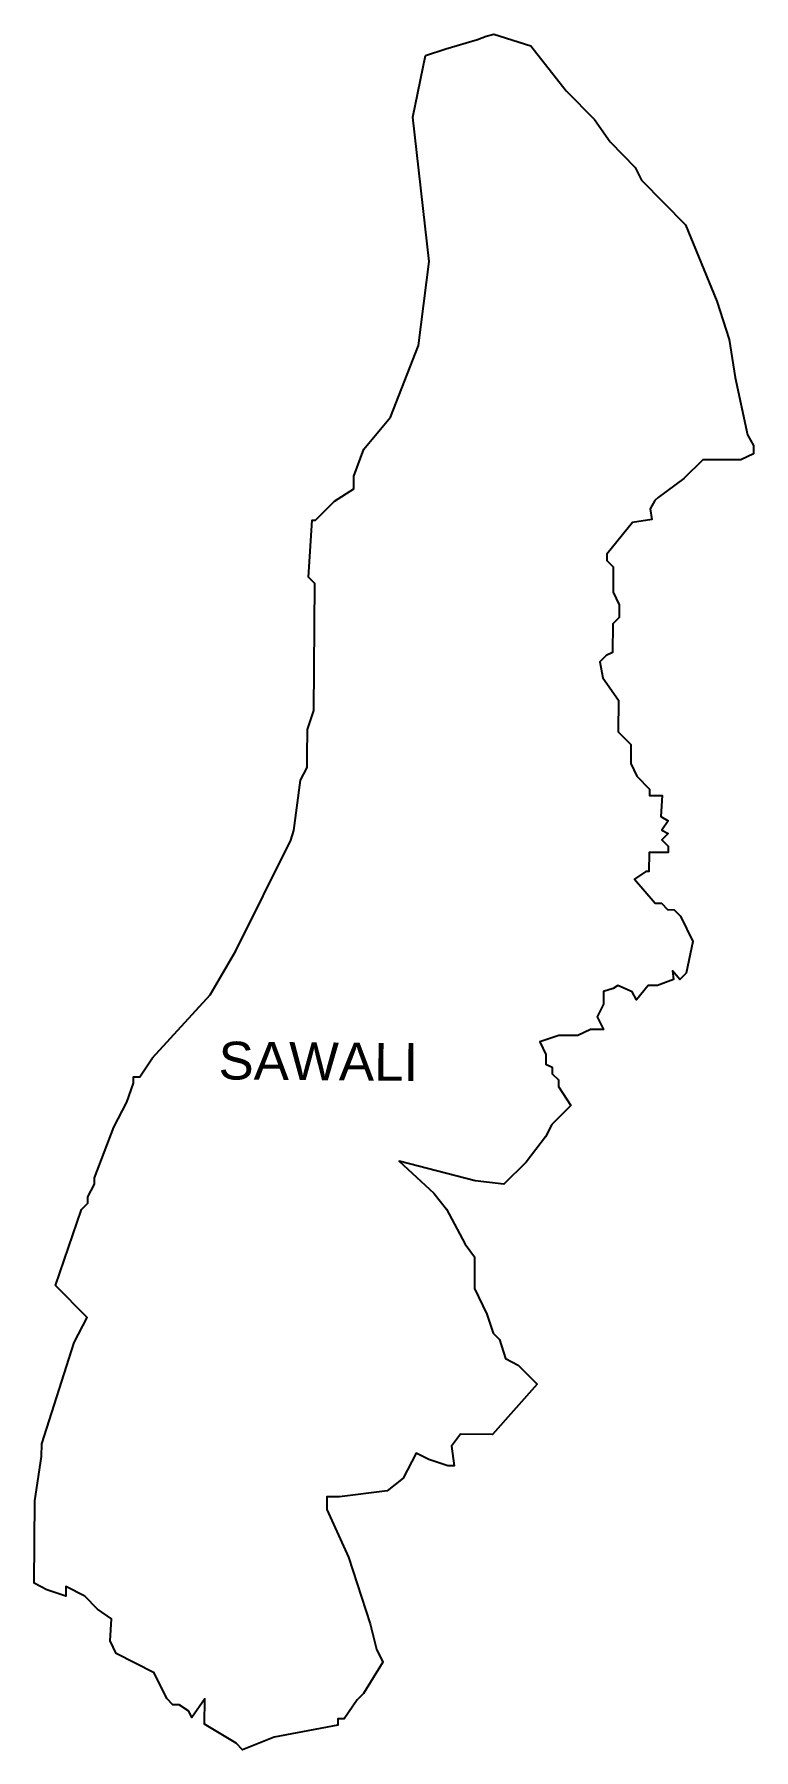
# Model space of a CAD drawing. Header units: metres. Extents: x 285229 to 293236, y 2020557 to 2024204.
# Drawn here: x 291966 to 293236, y 2020557 to 2023586 of the extents above.
import ezdxf

# ---------------------------------------------------------------- set-up
doc = ezdxf.new("R2010")
doc.units = ezdxf.units.M
doc.layers.add('VILLAGE NAME', color=250, linetype='Continuous')
doc.styles.get("Standard").update_dxf_attribs({"font": 'simplex.shx'})

msp = doc.modelspace()

# ---------------------------------------------------------------- linework, layer by layer
at = {"color": 6, "flags": 128}
msp.add_lwpolyline([(292656.6, 2023549.2), (292692.6, 2023560.9), (292748.7, 2023577.2), (292763.7, 2023583.1), (292777.5, 2023586.4), (292842.3, 2023565.9), (292904.8, 2023486.4), (292954.8, 2023435.7), (292982.5, 2023396.3), (293026.9, 2023351.1), (293037.9, 2023328.6), (293115.7, 2023249.6), (293170.7, 2023114.9), (293192.6, 2023047.5), (293203.3, 2022980.2), (293224.9, 2022879.3), (293235.8, 2022860.3), (293235.8, 2022845.6), (293213.3, 2022834.6), (293146.1, 2022835.1), (293112.3, 2022801.8), (293067.3, 2022768.5), (293061.6, 2022763), (293053, 2022748.1), (293055.8, 2022729.4), (293022.1, 2022724.1), (292976.9, 2022668.4), (292976.8, 2022657.2), (292987.9, 2022646), (292987.6, 2022601.2), (292998.6, 2022578.7), (292998.4, 2022556.3), (292987.1, 2022545.2), (292986.8, 2022494.8), (292975.5, 2022489.3), (292964.2, 2022478.2), (292969.6, 2022450.1), (292997.3, 2022410.7), (292996.9, 2022354.7), (293019.1, 2022332.2), (293018.8, 2022298.6), (293029.9, 2022276.1), (293052.1, 2022253.5), (293052, 2022242.3), (293074.4, 2022242.1), (293071.8, 2022204.7), (293085.2, 2022197.3), (293073.9, 2022180.6), (293085.1, 2022174.9), (293073.8, 2022163.8), (293084.9, 2022152.5), (293084.8, 2022141.3), (293051.2, 2022141.5), (293051, 2022108), (293045.4, 2022108), (293025.3, 2022094.4), (293061.8, 2022051.9), (293072.9, 2022051.8), (293084, 2022040.5), (293095.3, 2022040.4), (293106.4, 2022029.1), (293128.4, 2021984.2), (293116.8, 2021928.3), (293105.5, 2021917.2), (293092.6, 2021932.3), (293094.3, 2021917.3), (293066.2, 2021906.3), (293049.4, 2021906.4), (293028.9, 2021881.1), (293021.3, 2021895.4), (292996.1, 2021906.8), (292987.8, 2021901.3), (292971, 2021895.8), (292970.8, 2021873.4), (292959.4, 2021851.1), (292970.5, 2021828.6), (292948.1, 2021828.8), (292925.6, 2021818), (292892, 2021818), (292858.3, 2021807.1), (292869.3, 2021784.6), (292869.2, 2021767.8), (292880.4, 2021762.1), (292880.4, 2021750.8), (292891.4, 2021739.7), (292891.3, 2021728.4), (292913.4, 2021694.7), (292879.6, 2021661.3), (292868.2, 2021639), (292834.3, 2021594.5), (292794.8, 2021555.6), (292744.4, 2021561.6), (292610.3, 2021596.2), (292671.5, 2021539.8), (292693.7, 2021511.6), (292726.8, 2021449.8), (292743.4, 2021427.2), (292743, 2021371.3), (292765, 2021326.3), (292775.9, 2021292.6), (292787.1, 2021281.3), (292798, 2021247.7), (292820.3, 2021236.3), (292853.6, 2021202.4), (292774.6, 2021113.4), (292718.6, 2021113.9), (292704.2, 2021095.2), (292702.4, 2021092.9), (292707, 2021058), (292695.8, 2021058.1), (292662.3, 2021069.5), (292640, 2021080.9), (292617.2, 2021036.3), (292589.1, 2021014.1), (292505, 2021003.6), (292482.6, 2021003.7), (292482.4, 2020981.3), (292521, 2020897), (292559.2, 2020779.2), (292570.1, 2020734.3), (292581.1, 2020711.8), (292547.1, 2020656.1), (292535.8, 2020645), (292513.2, 2020611.6), (292502, 2020611.7), (292501.9, 2020600.4), (292389.7, 2020578.9), (292333.6, 2020556.9), (292322.5, 2020568.2), (292266.7, 2020602.2), (292267.1, 2020647), (292244.4, 2020613.6), (292238.9, 2020624.9), (292222.2, 2020636.2), (292211, 2020636.3), (292199.9, 2020647.6), (292177.8, 2020692.5), (292110.9, 2020726.6), (292099.9, 2020749.1), (292102.3, 2020788.3), (292077.9, 2020805.3), (292055.7, 2020827.8), (292022.1, 2020845.1), (292022.1, 2020828.1), (291988.6, 2020839.5), (291966.3, 2020850.9), (291967.4, 2020996.5), (291979.2, 2021074.8), (291979.4, 2021097.1), (292036.8, 2021275.9), (292059.5, 2021320.5), (292003.9, 2021376.9), (292049.8, 2021510.9), (292061, 2021522), (292061, 2021533.3), (292072.5, 2021555.6), (292072.6, 2021566.8), (292106.9, 2021656.1), (292129.6, 2021700.7), (292141.1, 2021734.2), (292141.2, 2021745.4), (292152.3, 2021745.4), (292175, 2021778.7), (292276.6, 2021890), (292322, 2021968), (292418.7, 2022163.2), (292424.4, 2022180), (292436.3, 2022269.4), (292447.7, 2022291.8), (292447.8, 2022311.9), (292448.2, 2022358.9), (292459.7, 2022392.4), (292461.4, 2022616.4), (292450.3, 2022627.7), (292456.6, 2022728.4), (292462.3, 2022728.4), (292496.1, 2022761.7), (292529.9, 2022783.8), (292530, 2022806.2), (292547.8, 2022854), (292594.9, 2022910.2), (292644.3, 2023037), (292662.9, 2023184.9), (292634.5, 2023439.8), (292656.6, 2023549.2)], dxfattribs=at)

# ---------------------------------------------------------------- texts
at = {"layer": 'VILLAGE NAME', "insert": (292291.7, 2021807.5), "char_height": 66.752, "attachment_point": 1, "rotation": 359.5442}
msp.add_mtext_dynamic_manual_height_columns('{\\fArial|b0|i0|c0|p34;SAWALI}', width=482.851, gutter_width=333.8, heights=[0], dxfattribs=at)

doc.saveas('drawing.dxf')
